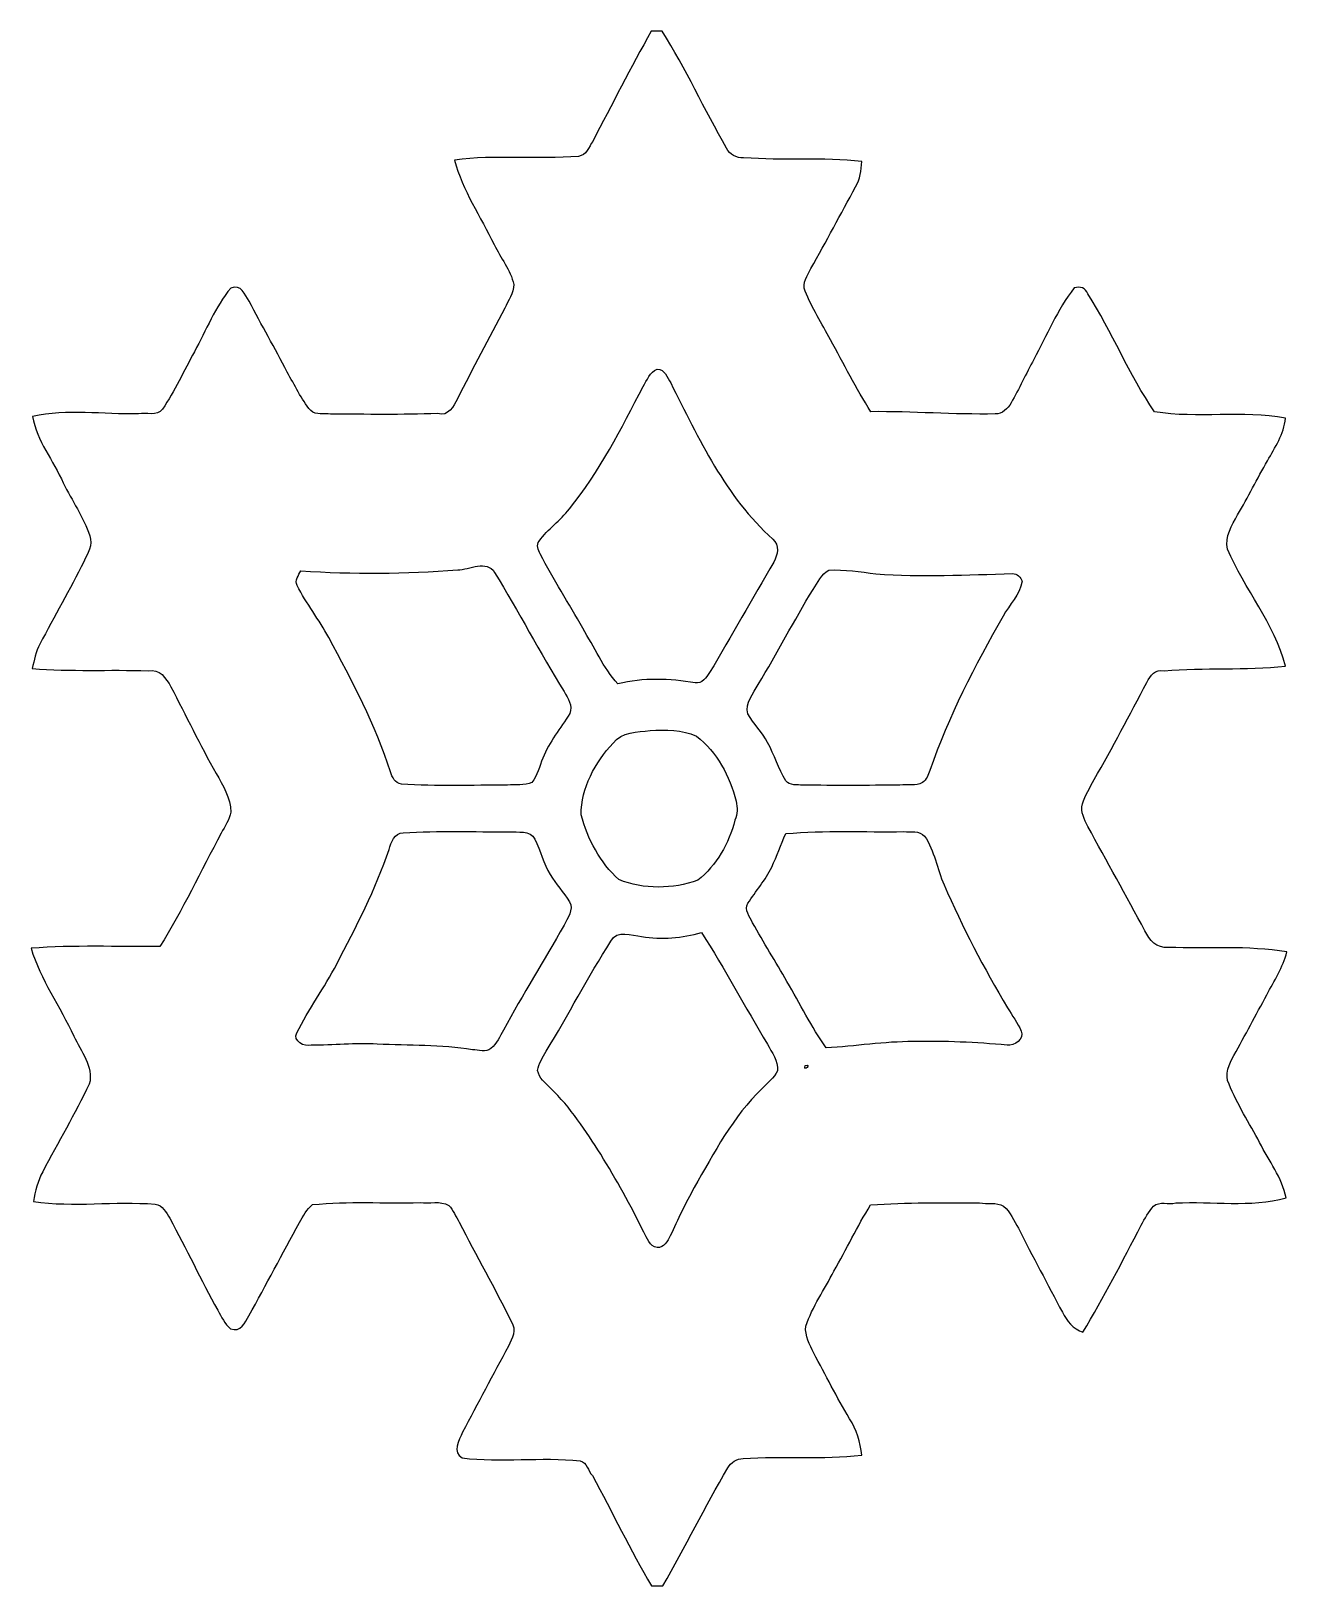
# Model space of a CAD drawing. Header units: centimetres. Extents: x -11.4 to 11.4, y -14.1 to 14.1.
import ezdxf

# ---------------------------------------------------------------- set-up
doc = ezdxf.new("R2010")
doc.units = ezdxf.units.CM
doc.header["$MEASUREMENT"] = 0
doc.layers.add('Camada 1', color=7, linetype='Continuous')

msp = doc.modelspace()

# ---------------------------------------------------------------- linework, layer by layer
at = {"layer": 'Camada 1', "color": 151}
for points, knots in [([(-0.13935, 14.11111), (-0.13935, 14.11111), (0.05539, 14.11111), (0.05539, 14.11111), (0.05539, 14.11111), (0.49177, 13.42919), (0.82162, 12.68483), (1.22661, 11.98457), (1.22661, 11.98457), (1.2887, 11.8745), (1.40476, 11.80042), (1.53741, 11.81206), (1.53741, 11.81206), (2.25143, 11.7535), (2.97215, 11.83111), (3.68406, 11.74256), (3.68406, 11.74256), (3.66783, 11.58628), (3.65337, 11.42294), (3.56941, 11.28571), (3.56941, 11.28571), (3.30306, 10.78865), (3.03565, 10.29159), (2.75696, 9.80087), (2.75696, 9.80087), (2.69804, 9.67634), (2.5908, 9.53664), (2.6543, 9.39341), (2.6543, 9.39341), (2.77707, 9.08367), (2.96086, 8.80392), (3.11291, 8.50865), (3.11291, 8.50865), (3.35703, 8.07261), (3.57434, 7.6207), (3.84881, 7.20266), (3.84881, 7.20266), (4.60128, 7.21007), (5.35305, 7.14587), (6.10517, 7.1628), (6.10517, 7.1628), (6.23429, 7.15998), (6.33448, 7.25629), (6.39374, 7.36177), (6.39374, 7.36177), (6.54191, 7.61894), (6.66362, 7.89058), (6.80649, 8.15058), (6.80649, 8.15058), (7.04532, 8.5859), (7.23194, 9.05439), (7.53992, 9.4488), (7.53992, 9.4488), (7.65104, 9.48937), (7.74453, 9.44104), (7.78757, 9.34332), (7.78757, 9.34332), (8.22925, 8.65152), (8.53052, 7.874), (9.00007, 7.20196), (9.00007, 7.20196), (9.78217, 7.06896), (10.59497, 7.23547), (11.37744, 7.08342), (11.37744, 7.08342), (11.34957, 6.79591), (11.18447, 6.55602), (11.04935, 6.31049), (11.04935, 6.31049), (10.86344, 5.98629), (10.69834, 5.65115), (10.50643, 5.33082), (10.50643, 5.33082), (10.39954, 5.14315), (10.27642, 4.9343), (10.32228, 4.70888), (10.32228, 4.70888), (10.62884, 3.97933), (11.17917, 3.35915), (11.37673, 2.58304), (11.37673, 2.58304), (10.64436, 2.50331), (9.90565, 2.56258), (9.17293, 2.49943), (9.17293, 2.49943), (9.00994, 2.54317), (8.92069, 2.40489), (8.85825, 2.28917), (8.85825, 2.28917), (8.54745, 1.69792), (8.23595, 1.10666), (7.90328, 0.5274), (7.90328, 0.5274), (7.82461, 0.38312), (7.74065, 0.23918), (7.68809, 0.08255), (7.68809, 0.08255), (7.65316, -0.06456), (7.72266, -0.20038), (7.78722, -0.32561), (7.78722, -0.32561), (8.13153, -0.95779), (8.48536, -1.58503), (8.82262, -2.22144), (8.82262, -2.22144), (8.90623, -2.38972), (9.0364, -2.54212), (9.24842, -2.5206), (9.24842, -2.5206), (9.96562, -2.54635), (10.68987, -2.48426), (11.40213, -2.60456), (11.40213, -2.60456), (11.3284, -2.88396), (11.17177, -3.12843), (11.03736, -3.38102), (11.03736, -3.38102), (10.84015, -3.74862), (10.64119, -4.11515), (10.44116, -4.48134), (10.44116, -4.48134), (10.35897, -4.63409), (10.26195, -4.82917), (10.35085, -5.00168), (10.35085, -5.00168), (10.50396, -5.37175), (10.71915, -5.71147), (10.90683, -6.0646), (10.90683, -6.0646), (11.07757, -6.3941), (11.31111, -6.69819), (11.38837, -7.06931), (11.38837, -7.06931), (10.73609, -7.24394), (10.04746, -7.12682), (9.38212, -7.15998), (9.38212, -7.15998), (9.25654, -7.19102), (9.08826, -7.1247), (8.98137, -7.21677), (8.98137, -7.21677), (8.89247, -7.32225), (8.8205, -7.44114), (8.757, -7.56355), (8.757, -7.56355), (8.41304, -8.2169), (8.07967, -8.87659), (7.69585, -9.50807), (7.69585, -9.50807), (7.52369, -9.44457), (7.4041, -9.3031), (7.32437, -9.14435), (7.32437, -9.14435), (7.05802, -8.63635), (6.78639, -8.13117), (6.52709, -7.61965), (6.52709, -7.61965), (6.44737, -7.481), (6.38351, -7.32331), (6.25792, -7.21854), (6.25792, -7.21854), (6.12881, -7.14163), (5.963, -7.18079), (5.8226, -7.15962), (5.8226, -7.15962), (5.1622, -7.1508), (4.50109, -7.15151), (3.84175, -7.19702), (3.84175, -7.19702), (3.59974, -7.58578), (3.40501, -8.001), (3.17712, -8.39823), (3.17712, -8.39823), (3.0039, -8.72913), (2.788, -9.04205), (2.66453, -9.39694), (2.66453, -9.39694), (2.64724, -9.57298), (2.73756, -9.73173), (2.81093, -9.88554), (2.81093, -9.88554), (3.02542, -10.28347), (3.22933, -10.68705), (3.4604, -11.07581), (3.4604, -11.07581), (3.59092, -11.27478), (3.65619, -11.50408), (3.68124, -11.73974), (3.68124, -11.73974), (2.9658, -11.81523), (2.24508, -11.7542), (1.52823, -11.79724), (1.52823, -11.79724), (1.41323, -11.80571), (1.30598, -11.8685), (1.24919, -11.9701), (1.24919, -11.9701), (0.83855, -12.67354), (0.47837, -13.40555), (0.07056, -14.11111), (0.07056, -14.11111), (0.07056, -14.11111), (-0.13511, -14.11111), (-0.13511, -14.11111), (-0.13511, -14.11111), (-0.52035, -13.45953), (-0.84526, -12.77267), (-1.21003, -12.1091), (-1.21003, -12.1091), (-1.28517, -12.02514), (-1.30669, -11.86709), (-1.43298, -11.84275), (-1.43298, -11.84275), (-2.14277, -11.76161), (-2.86385, -11.87909), (-3.57117, -11.78736), (-3.57117, -11.78736), (-3.75779, -11.69529), (-3.62832, -11.45963), (-3.56588, -11.32346), (-3.56588, -11.32346), (-3.29212, -10.79888), (-3.01131, -10.27818), (-2.73156, -9.75677), (-2.73156, -9.75677), (-2.66453, -9.62237), (-2.58092, -9.45762), (-2.68076, -9.31545), (-2.68076, -9.31545), (-2.98097, -8.70585), (-3.31823, -8.11565), (-3.62656, -7.51029), (-3.62656, -7.51029), (-3.68653, -7.40586), (-3.73697, -7.29297), (-3.81741, -7.20372), (-3.81741, -7.20372), (-3.97298, -7.11517), (-4.16983, -7.17479), (-4.33881, -7.15363), (-4.33881, -7.15363), (-4.98828, -7.17091), (-5.64268, -7.12188), (-6.28897, -7.19067), (-6.28897, -7.19067), (-6.39868, -7.26899), (-6.45689, -7.40304), (-6.52851, -7.51558), (-6.52851, -7.51558), (-6.83648, -8.07826), (-7.13493, -8.64588), (-7.44502, -9.20715), (-7.44502, -9.20715), (-7.52157, -9.3225), (-7.58966, -9.51759), (-7.77769, -9.44351), (-7.77769, -9.44351), (-7.8867, -9.35672), (-7.94244, -9.22373), (-8.01335, -9.10837), (-8.01335, -9.10837), (-8.30933, -8.55451), (-8.58873, -7.99183), (-8.88365, -7.43761), (-8.88365, -7.43761), (-8.94609, -7.33284), (-9.01418, -7.19984), (-9.14859, -7.1822), (-9.14859, -7.1822), (-9.88413, -7.12152), (-10.62672, -7.24359), (-11.35944, -7.13246), (-11.35944, -7.13246), (-11.32311, -6.9469), (-11.28219, -6.75957), (-11.19046, -6.59271), (-11.19046, -6.59271), (-10.91036, -6.06143), (-10.60556, -5.54249), (-10.34415, -5.00204), (-10.34415, -5.00204), (-10.25631, -4.68066), (-10.5029, -4.40725), (-10.6239, -4.13103), (-10.6239, -4.13103), (-10.87579, -3.59657), (-11.2275, -3.10656), (-11.40142, -2.53753), (-11.40142, -2.53753), (-10.62425, -2.47721), (-9.8432, -2.51107), (-9.06462, -2.50578), (-9.06462, -2.50578), (-8.65011, -1.84326), (-8.31709, -1.13489), (-7.94844, -0.44662), (-7.94844, -0.44662), (-7.88494, -0.3235), (-7.79992, -0.20532), (-7.77628, -0.06632), (-7.77628, -0.06632), (-7.7724, 0.19473), (-7.92339, 0.41592), (-8.04016, 0.63676), (-8.04016, 0.63676), (-8.33296, 1.15111), (-8.58767, 1.68592), (-8.86354, 2.20909), (-8.86354, 2.20909), (-8.94891, 2.36185), (-9.06533, 2.54811), (-9.27629, 2.49802), (-9.27629, 2.49802), (-9.97761, 2.52554), (-10.68105, 2.48144), (-11.38167, 2.53965), (-11.38167, 2.53965), (-11.34357, 2.69064), (-11.3157, 2.84656), (-11.24126, 2.98521), (-11.24126, 2.98521), (-10.97915, 3.4858), (-10.69763, 3.97616), (-10.44257, 4.48028), (-10.44257, 4.48028), (-10.37943, 4.62774), (-10.27254, 4.78049), (-10.33674, 4.94947), (-10.33674, 4.94947), (-10.44716, 5.29237), (-10.66059, 5.58659), (-10.81652, 5.90867), (-10.81652, 5.90867), (-10.99644, 6.31331), (-11.29665, 6.67173), (-11.37567, 7.11694), (-11.37567, 7.11694), (-10.7442, 7.2517), (-10.09227, 7.15292), (-9.45303, 7.1628), (-9.45303, 7.1628), (-9.31757, 7.19243), (-9.11401, 7.11341), (-9.01629, 7.24747), (-9.01629, 7.24747), (-8.7944, 7.57908), (-8.62365, 7.94138), (-8.43421, 8.29204), (-8.43421, 8.29204), (-8.22395, 8.68151), (-8.05921, 9.10061), (-7.77734, 9.44739), (-7.77734, 9.44739), (-7.58684, 9.52112), (-7.51664, 9.32991), (-7.44326, 9.2082), (-7.44326, 9.2082), (-7.21677, 8.77676), (-6.9723, 8.35519), (-6.7504, 7.92127), (-6.7504, 7.92127), (-6.61529, 7.6842), (-6.49817, 7.43373), (-6.32425, 7.22136), (-6.32425, 7.22136), (-6.22547, 7.13881), (-6.07836, 7.17232), (-5.96371, 7.15715), (-5.96371, 7.15715), (-5.31636, 7.15751), (-4.66831, 7.14445), (-4.02131, 7.16809), (-4.02131, 7.16809), (-3.82164, 7.11059), (-3.72957, 7.29897), (-3.66007, 7.43691), (-3.66007, 7.43691), (-3.37961, 7.98759), (-3.09598, 8.53687), (-2.79964, 9.07944), (-2.79964, 9.07944), (-2.73826, 9.21949), (-2.63842, 9.35567), (-2.63525, 9.51265), (-2.63525, 9.51265), (-2.69416, 9.77829), (-2.87867, 9.99278), (-2.99261, 10.23585), (-2.99261, 10.23585), (-3.24062, 10.74279), (-3.56447, 11.21833), (-3.71334, 11.76867), (-3.71334, 11.76867), (-2.96686, 11.87379), (-2.20945, 11.7729), (-1.46085, 11.83746), (-1.46085, 11.83746), (-1.32151, 11.85545), (-1.27035, 12.00573), (-1.20403, 12.1091), (-1.20403, 12.1091), (-0.85231, 12.77796), (-0.50976, 13.45212), (-0.13935, 14.11111), (-0.13935, 14.11111), (-0.13935, 14.11111), (-0.13935, 14.11111), (-0.13935, 14.11111)], [0, 0, 0, 0, 0.00970874, 0.00970874, 0.00970874, 0.00970874, 0.01941748, 0.01941748, 0.01941748, 0.01941748, 0.02912621, 0.02912621, 0.02912621, 0.02912621, 0.03883495, 0.03883495, 0.03883495, 0.03883495, 0.04854369, 0.04854369, 0.04854369, 0.04854369, 0.05825243, 0.05825243, 0.05825243, 0.05825243, 0.06796117, 0.06796117, 0.06796117, 0.06796117, 0.0776699, 0.0776699, 0.0776699, 0.0776699, 0.08737864, 0.08737864, 0.08737864, 0.08737864, 0.09708738, 0.09708738, 0.09708738, 0.09708738, 0.10679612, 0.10679612, 0.10679612, 0.10679612, 0.11650485, 0.11650485, 0.11650485, 0.11650485, 0.12621359, 0.12621359, 0.12621359, 0.12621359, 0.13592233, 0.13592233, 0.13592233, 0.13592233, 0.14563107, 0.14563107, 0.14563107, 0.14563107, 0.15533981, 0.15533981, 0.15533981, 0.15533981, 0.16504854, 0.16504854, 0.16504854, 0.16504854, 0.17475728, 0.17475728, 0.17475728, 0.17475728, 0.18446602, 0.18446602, 0.18446602, 0.18446602, 0.19417476, 0.19417476, 0.19417476, 0.19417476, 0.2038835, 0.2038835, 0.2038835, 0.2038835, 0.21359223, 0.21359223, 0.21359223, 0.21359223, 0.22330097, 0.22330097, 0.22330097, 0.22330097, 0.23300971, 0.23300971, 0.23300971, 0.23300971, 0.24271845, 0.24271845, 0.24271845, 0.24271845, 0.25242718, 0.25242718, 0.25242718, 0.25242718, 0.26213592, 0.26213592, 0.26213592, 0.26213592, 0.27184466, 0.27184466, 0.27184466, 0.27184466, 0.2815534, 0.2815534, 0.2815534, 0.2815534, 0.29126214, 0.29126214, 0.29126214, 0.29126214, 0.30097087, 0.30097087, 0.30097087, 0.30097087, 0.31067961, 0.31067961, 0.31067961, 0.31067961, 0.32038835, 0.32038835, 0.32038835, 0.32038835, 0.33009709, 0.33009709, 0.33009709, 0.33009709, 0.33980583, 0.33980583, 0.33980583, 0.33980583, 0.34951456, 0.34951456, 0.34951456, 0.34951456, 0.3592233, 0.3592233, 0.3592233, 0.3592233, 0.36893204, 0.36893204, 0.36893204, 0.36893204, 0.37864078, 0.37864078, 0.37864078, 0.37864078, 0.38834951, 0.38834951, 0.38834951, 0.38834951, 0.39805825, 0.39805825, 0.39805825, 0.39805825, 0.40776699, 0.40776699, 0.40776699, 0.40776699, 0.41747573, 0.41747573, 0.41747573, 0.41747573, 0.42718447, 0.42718447, 0.42718447, 0.42718447, 0.4368932, 0.4368932, 0.4368932, 0.4368932, 0.44660194, 0.44660194, 0.44660194, 0.44660194, 0.45631068, 0.45631068, 0.45631068, 0.45631068, 0.46601942, 0.46601942, 0.46601942, 0.46601942, 0.47572816, 0.47572816, 0.47572816, 0.47572816, 0.48543689, 0.48543689, 0.48543689, 0.48543689, 0.49514563, 0.49514563, 0.49514563, 0.49514563, 0.50485437, 0.50485437, 0.50485437, 0.50485437, 0.51456311, 0.51456311, 0.51456311, 0.51456311, 0.52427184, 0.52427184, 0.52427184, 0.52427184, 0.53398058, 0.53398058, 0.53398058, 0.53398058, 0.54368932, 0.54368932, 0.54368932, 0.54368932, 0.55339806, 0.55339806, 0.55339806, 0.55339806, 0.5631068, 0.5631068, 0.5631068, 0.5631068, 0.57281553, 0.57281553, 0.57281553, 0.57281553, 0.58252427, 0.58252427, 0.58252427, 0.58252427, 0.59223301, 0.59223301, 0.59223301, 0.59223301, 0.60194175, 0.60194175, 0.60194175, 0.60194175, 0.61165049, 0.61165049, 0.61165049, 0.61165049, 0.62135922, 0.62135922, 0.62135922, 0.62135922, 0.63106796, 0.63106796, 0.63106796, 0.63106796, 0.6407767, 0.6407767, 0.6407767, 0.6407767, 0.65048544, 0.65048544, 0.65048544, 0.65048544, 0.66019417, 0.66019417, 0.66019417, 0.66019417, 0.66990291, 0.66990291, 0.66990291, 0.66990291, 0.67961165, 0.67961165, 0.67961165, 0.67961165, 0.68932039, 0.68932039, 0.68932039, 0.68932039, 0.69902913, 0.69902913, 0.69902913, 0.69902913, 0.70873786, 0.70873786, 0.70873786, 0.70873786, 0.7184466, 0.7184466, 0.7184466, 0.7184466, 0.72815534, 0.72815534, 0.72815534, 0.72815534, 0.73786408, 0.73786408, 0.73786408, 0.73786408, 0.74757282, 0.74757282, 0.74757282, 0.74757282, 0.75728155, 0.75728155, 0.75728155, 0.75728155, 0.76699029, 0.76699029, 0.76699029, 0.76699029, 0.77669903, 0.77669903, 0.77669903, 0.77669903, 0.78640777, 0.78640777, 0.78640777, 0.78640777, 0.7961165, 0.7961165, 0.7961165, 0.7961165, 0.80582524, 0.80582524, 0.80582524, 0.80582524, 0.81553398, 0.81553398, 0.81553398, 0.81553398, 0.82524272, 0.82524272, 0.82524272, 0.82524272, 0.83495146, 0.83495146, 0.83495146, 0.83495146, 0.84466019, 0.84466019, 0.84466019, 0.84466019, 0.85436893, 0.85436893, 0.85436893, 0.85436893, 0.86407767, 0.86407767, 0.86407767, 0.86407767, 0.87378641, 0.87378641, 0.87378641, 0.87378641, 0.88349515, 0.88349515, 0.88349515, 0.88349515, 0.89320388, 0.89320388, 0.89320388, 0.89320388, 0.90291262, 0.90291262, 0.90291262, 0.90291262, 0.91262136, 0.91262136, 0.91262136, 0.91262136, 0.9223301, 0.9223301, 0.9223301, 0.9223301, 0.93203883, 0.93203883, 0.93203883, 0.93203883, 0.94174757, 0.94174757, 0.94174757, 0.94174757, 0.95145631, 0.95145631, 0.95145631, 0.95145631, 0.96116505, 0.96116505, 0.96116505, 0.96116505, 0.97087379, 0.97087379, 0.97087379, 0.97087379, 0.98058252, 0.98058252, 0.98058252, 0.98058252, 1, 1, 1, 1]), ([(-0.28787, 7.66233), (-0.68333, 6.89292), (-1.08056, 6.11329), (-1.62701, 5.43772), (-1.62701, 5.43772), (-1.78999, 5.22499), (-2.02001, 5.0733), (-2.17311, 4.85352), (-2.17311, 4.85352), (-2.23414, 4.78226), (-2.19287, 4.6923), (-2.15653, 4.62068), (-2.15653, 4.62068), (-1.92123, 4.15854), (-1.63477, 3.72498), (-1.38571, 3.2706), (-1.38571, 3.2706), (-1.17228, 2.9337), (-1.01847, 2.55693), (-0.74507, 2.2606), (-0.74507, 2.2606), (-0.28469, 2.37666), (0.19403, 2.35938), (0.65864, 2.28106), (0.65864, 2.28106), (0.77929, 2.25884), (0.85866, 2.38196), (0.91969, 2.46697), (0.91969, 2.46697), (1.31304, 3.13337), (1.69474, 3.80682), (2.08668, 4.47428), (2.08668, 4.47428), (2.15724, 4.59916), (2.18934, 4.78614), (2.06763, 4.88915), (2.06763, 4.88915), (1.20967, 5.65432), (0.71931, 6.71865), (0.21272, 7.72689), (0.21272, 7.72689), (0.15275, 7.8232), (0.10477, 7.97595), (-0.03281, 7.97348), (-0.03281, 7.97348), (-0.16863, 7.92656), (-0.21414, 7.77064), (-0.28787, 7.66233), (-0.28787, 7.66233), (-0.28787, 7.66233), (-0.28787, 7.66233), (-0.28787, 7.66233)], [0, 0, 0, 0, 0.07142857, 0.07142857, 0.07142857, 0.07142857, 0.14285714, 0.14285714, 0.14285714, 0.14285714, 0.21428571, 0.21428571, 0.21428571, 0.21428571, 0.28571429, 0.28571429, 0.28571429, 0.28571429, 0.35714286, 0.35714286, 0.35714286, 0.35714286, 0.42857143, 0.42857143, 0.42857143, 0.42857143, 0.5, 0.5, 0.5, 0.5, 0.57142857, 0.57142857, 0.57142857, 0.57142857, 0.64285714, 0.64285714, 0.64285714, 0.64285714, 0.71428571, 0.71428571, 0.71428571, 0.71428571, 0.78571429, 0.78571429, 0.78571429, 0.78571429, 0.85714286, 0.85714286, 0.85714286, 0.85714286, 1, 1, 1, 1]), ([(-3.65548, 4.33105), (-4.60304, 4.25944), (-5.55625, 4.24991), (-6.50487, 4.31518), (-6.50487, 4.31518), (-6.53874, 4.23157), (-6.62164, 4.14161), (-6.57225, 4.04777), (-6.57225, 4.04777), (-6.40045, 3.72075), (-6.17079, 3.42759), (-5.99757, 3.10092), (-5.99757, 3.10092), (-5.57495, 2.31281), (-5.1435, 1.52047), (-4.87645, 0.66322), (-4.87645, 0.66322), (-4.84576, 0.56727), (-4.78861, 0.45791), (-4.67819, 0.44132), (-4.67819, 0.44132), (-4.03684, 0.39899), (-3.39302, 0.42616), (-2.75061, 0.42263), (-2.75061, 0.42263), (-2.60526, 0.43991), (-2.4451, 0.40957), (-2.30717, 0.47166), (-2.30717, 0.47166), (-2.2031, 0.59831), (-2.17452, 0.76729), (-2.10644, 0.91334), (-2.10644, 0.91334), (-1.99637, 1.21285), (-1.78647, 1.45662), (-1.61925, 1.72332), (-1.61925, 1.72332), (-1.56422, 1.86584), (-1.65171, 2.00378), (-1.72226, 2.1209), (-1.72226, 2.1209), (-2.16182, 2.83069), (-2.54882, 3.57152), (-2.98379, 4.28378), (-2.98379, 4.28378), (-3.12702, 4.52332), (-3.44241, 4.33423), (-3.65548, 4.33105), (-3.65548, 4.33105), (-3.65548, 4.33105), (-3.65548, 4.33105), (-3.65548, 4.33105)], [0, 0, 0, 0, 0.07142857, 0.07142857, 0.07142857, 0.07142857, 0.14285714, 0.14285714, 0.14285714, 0.14285714, 0.21428571, 0.21428571, 0.21428571, 0.21428571, 0.28571429, 0.28571429, 0.28571429, 0.28571429, 0.35714286, 0.35714286, 0.35714286, 0.35714286, 0.42857143, 0.42857143, 0.42857143, 0.42857143, 0.5, 0.5, 0.5, 0.5, 0.57142857, 0.57142857, 0.57142857, 0.57142857, 0.64285714, 0.64285714, 0.64285714, 0.64285714, 0.71428571, 0.71428571, 0.71428571, 0.71428571, 0.78571429, 0.78571429, 0.78571429, 0.78571429, 0.85714286, 0.85714286, 0.85714286, 0.85714286, 1, 1, 1, 1]), ([(3.08151, 4.32858), (2.9464, 4.25238), (2.88713, 4.09469), (2.79682, 3.97616), (2.79682, 3.97616), (2.45322, 3.40854), (2.14701, 2.8194), (1.80164, 2.25284), (1.80164, 2.25284), (1.71909, 2.08456), (1.55716, 1.92123), (1.61325, 1.71591), (1.61325, 1.71591), (1.71662, 1.53282), (1.88207, 1.39065), (1.97062, 1.19697), (1.97062, 1.19697), (2.10079, 0.97508), (2.16182, 0.71931), (2.3047, 0.50412), (2.3047, 0.50412), (2.37102, 0.40922), (2.51389, 0.43286), (2.60914, 0.42404), (2.60914, 0.42404), (3.19793, 0.41592), (3.78672, 0.42016), (4.3755, 0.42227), (4.3755, 0.42227), (4.50709, 0.44697), (4.66443, 0.39687), (4.78649, 0.47025), (4.78649, 0.47025), (4.85704, 0.52387), (4.88879, 0.61136), (4.9209, 0.69074), (4.9209, 0.69074), (5.25216, 1.67181), (5.73617, 2.59256), (6.24946, 3.48897), (6.24946, 3.48897), (6.36305, 3.70099), (6.54897, 3.88302), (6.59694, 4.12468), (6.59694, 4.12468), (6.56625, 4.19382), (6.50381, 4.26791), (6.42091, 4.26261), (6.42091, 4.26261), (5.59435, 4.24497), (4.76567, 4.19488), (3.94017, 4.2612), (3.94017, 4.2612), (3.65513, 4.29542), (3.36938, 4.34164), (3.08151, 4.32858), (3.08151, 4.32858), (3.08151, 4.32858), (3.08151, 4.32858), (3.08151, 4.32858)], [0, 0, 0, 0, 0.0625, 0.0625, 0.0625, 0.0625, 0.125, 0.125, 0.125, 0.125, 0.1875, 0.1875, 0.1875, 0.1875, 0.25, 0.25, 0.25, 0.25, 0.3125, 0.3125, 0.3125, 0.3125, 0.375, 0.375, 0.375, 0.375, 0.4375, 0.4375, 0.4375, 0.4375, 0.5, 0.5, 0.5, 0.5, 0.5625, 0.5625, 0.5625, 0.5625, 0.625, 0.625, 0.625, 0.625, 0.6875, 0.6875, 0.6875, 0.6875, 0.75, 0.75, 0.75, 0.75, 0.8125, 0.8125, 0.8125, 0.8125, 0.875, 0.875, 0.875, 0.875, 1, 1, 1, 1]), ([(-0.15981, 1.41746), (-0.39441, 1.38148), (-0.67381, 1.39347), (-0.83432, 1.18816), (-0.83432, 1.18816), (-1.15641, 0.83467), (-1.41852, 0.37253), (-1.41217, -0.11359), (-1.41217, -0.11359), (-1.29716, -0.55562), (-1.06962, -0.98319), (-0.72778, -1.29046), (-0.72778, -1.29046), (-0.2734, -1.47285), (0.248, -1.46473), (0.7052, -1.30316), (0.7052, -1.30316), (1.04493, -1.03258), (1.26859, -0.63041), (1.37901, -0.21272), (1.37901, -0.21272), (1.43157, -0.10336), (1.42487, 0.01764), (1.40123, 0.13194), (1.40123, 0.13194), (1.28693, 0.58455), (1.05481, 1.02517), (0.67945, 1.31233), (0.67945, 1.31233), (0.42192, 1.43581), (0.11818, 1.42769), (-0.15981, 1.41746), (-0.15981, 1.41746), (-0.15981, 1.41746), (-0.15981, 1.41746), (-0.15981, 1.41746)], [0, 0, 0, 0, 0.1, 0.1, 0.1, 0.1, 0.2, 0.2, 0.2, 0.2, 0.3, 0.3, 0.3, 0.3, 0.4, 0.4, 0.4, 0.4, 0.5, 0.5, 0.5, 0.5, 0.6, 0.6, 0.6, 0.6, 0.7, 0.7, 0.7, 0.7, 0.8, 0.8, 0.8, 0.8, 1, 1, 1, 1]), ([(-4.64256, -0.44097), (-4.80342, -0.44062), (-4.86375, -0.61666), (-4.90008, -0.74224), (-4.90008, -0.74224), (-5.14703, -1.46685), (-5.49945, -2.14842), (-5.85223, -2.8261), (-5.85223, -2.8261), (-6.0766, -3.25155), (-6.3627, -3.64314), (-6.57648, -4.07388), (-6.57648, -4.07388), (-6.65621, -4.2231), (-6.43361, -4.33176), (-6.31366, -4.29648), (-6.31366, -4.29648), (-5.91397, -4.29789), (-5.51497, -4.2545), (-5.11492, -4.27567), (-5.11492, -4.27567), (-4.53884, -4.30847), (-3.95746, -4.28237), (-3.38631, -4.37832), (-3.38631, -4.37832), (-3.27589, -4.38221), (-3.14607, -4.43054), (-3.05047, -4.35786), (-3.05047, -4.35786), (-2.94781, -4.26649), (-2.88784, -4.13914), (-2.82116, -4.02167), (-2.82116, -4.02167), (-2.47474, -3.37644), (-2.08492, -2.7559), (-1.72367, -2.11949), (-1.72367, -2.11949), (-1.66335, -1.98649), (-1.54305, -1.84573), (-1.62525, -1.69263), (-1.62525, -1.69263), (-1.73073, -1.52047), (-1.8736, -1.37477), (-1.97344, -1.19874), (-1.97344, -1.19874), (-2.10397, -1.00259), (-2.14595, -0.76447), (-2.2539, -0.55739), (-2.2539, -0.55739), (-2.33398, -0.38911), (-2.57034, -0.43744), (-2.71568, -0.42086), (-2.71568, -0.42086), (-3.35774, -0.42721), (-4.00156, -0.3997), (-4.64256, -0.44097), (-4.64256, -0.44097), (-4.64256, -0.44097), (-4.64256, -0.44097), (-4.64256, -0.44097)], [0, 0, 0, 0, 0.0625, 0.0625, 0.0625, 0.0625, 0.125, 0.125, 0.125, 0.125, 0.1875, 0.1875, 0.1875, 0.1875, 0.25, 0.25, 0.25, 0.25, 0.3125, 0.3125, 0.3125, 0.3125, 0.375, 0.375, 0.375, 0.375, 0.4375, 0.4375, 0.4375, 0.4375, 0.5, 0.5, 0.5, 0.5, 0.5625, 0.5625, 0.5625, 0.5625, 0.625, 0.625, 0.625, 0.625, 0.6875, 0.6875, 0.6875, 0.6875, 0.75, 0.75, 0.75, 0.75, 0.8125, 0.8125, 0.8125, 0.8125, 0.875, 0.875, 0.875, 0.875, 1, 1, 1, 1]), ([(2.30082, -0.45579), (2.21721, -0.65864), (2.13924, -0.8636), (2.04893, -1.06327), (2.04893, -1.06327), (1.93287, -1.30034), (1.75719, -1.50001), (1.61502, -1.7205), (1.61502, -1.7205), (1.53811, -1.84009), (1.65664, -1.96532), (1.69968, -2.07433), (1.69968, -2.07433), (1.90077, -2.43417), (2.11737, -2.78589), (2.32445, -3.14254), (2.32445, -3.14254), (2.55976, -3.54365), (2.76895, -3.96134), (3.03495, -4.34375), (3.03495, -4.34375), (3.56447, -4.31694), (4.09011, -4.22945), (4.62104, -4.23122), (4.62104, -4.23122), (5.18866, -4.21746), (5.75592, -4.24427), (6.32107, -4.29436), (6.32107, -4.29436), (6.45125, -4.30847), (6.6488, -4.1843), (6.57507, -4.03931), (6.57507, -4.03931), (6.51122, -3.88973), (6.41279, -3.75814), (6.3306, -3.61879), (6.3306, -3.61879), (5.89633, -2.90089), (5.51251, -2.15265), (5.17631, -1.38395), (5.17631, -1.38395), (5.04437, -1.09537), (5.00697, -0.76729), (4.82318, -0.50341), (4.82318, -0.50341), (4.73322, -0.39546), (4.56389, -0.43109), (4.44606, -0.41981), (4.44606, -0.41981), (3.73133, -0.43039), (3.01343, -0.39441), (2.30082, -0.45579), (2.30082, -0.45579), (2.30082, -0.45579), (2.30082, -0.45579), (2.30082, -0.45579)], [0, 0, 0, 0, 0.06666667, 0.06666667, 0.06666667, 0.06666667, 0.13333333, 0.13333333, 0.13333333, 0.13333333, 0.2, 0.2, 0.2, 0.2, 0.26666667, 0.26666667, 0.26666667, 0.26666667, 0.33333333, 0.33333333, 0.33333333, 0.33333333, 0.4, 0.4, 0.4, 0.4, 0.46666667, 0.46666667, 0.46666667, 0.46666667, 0.53333333, 0.53333333, 0.53333333, 0.53333333, 0.6, 0.6, 0.6, 0.6, 0.66666667, 0.66666667, 0.66666667, 0.66666667, 0.73333333, 0.73333333, 0.73333333, 0.73333333, 0.8, 0.8, 0.8, 0.8, 0.86666667, 0.86666667, 0.86666667, 0.86666667, 1, 1, 1, 1]), ([(-0.87242, -2.40524), (-1.28799, -3.05858), (-1.64606, -3.7465), (-2.04929, -4.40725), (-2.04929, -4.40725), (-2.10397, -4.52014), (-2.19075, -4.62703), (-2.2031, -4.7558), (-2.2031, -4.7558), (-2.18052, -4.89303), (-2.06057, -4.98052), (-1.97062, -5.07541), (-1.97062, -5.07541), (-1.60337, -5.42466), (-1.33209, -5.85576), (-1.05692, -6.27733), (-1.05692, -6.27733), (-0.77717, -6.73594), (-0.51117, -7.20407), (-0.27799, -7.68844), (-0.27799, -7.68844), (-0.2159, -7.79251), (-0.1718, -7.94879), (-0.0321, -7.97031), (-0.0321, -7.97031), (0.08855, -7.97384), (0.15699, -7.85248), (0.20532, -7.75935), (0.20532, -7.75935), (0.33972, -7.4616), (0.48295, -7.16774), (0.63994, -6.88128), (0.63994, -6.88128), (0.99977, -6.25052), (1.34197, -5.59117), (1.87396, -5.08423), (1.87396, -5.08423), (1.9685, -4.97911), (2.09127, -4.89021), (2.15265, -4.75968), (2.15265, -4.75968), (2.16676, -4.57588), (2.04823, -4.42877), (1.96956, -4.27637), (1.96956, -4.27637), (1.56457, -3.60539), (1.19768, -2.91112), (0.7747, -2.25072), (0.7747, -2.25072), (0.42051, -2.34809), (0.04939, -2.38972), (-0.31538, -2.32304), (-0.31538, -2.32304), (-0.49283, -2.30858), (-0.76129, -2.19216), (-0.87242, -2.40524), (-0.87242, -2.40524), (-0.87242, -2.40524), (-0.87242, -2.40524), (-0.87242, -2.40524)], [0, 0, 0, 0, 0.0625, 0.0625, 0.0625, 0.0625, 0.125, 0.125, 0.125, 0.125, 0.1875, 0.1875, 0.1875, 0.1875, 0.25, 0.25, 0.25, 0.25, 0.3125, 0.3125, 0.3125, 0.3125, 0.375, 0.375, 0.375, 0.375, 0.4375, 0.4375, 0.4375, 0.4375, 0.5, 0.5, 0.5, 0.5, 0.5625, 0.5625, 0.5625, 0.5625, 0.625, 0.625, 0.625, 0.625, 0.6875, 0.6875, 0.6875, 0.6875, 0.75, 0.75, 0.75, 0.75, 0.8125, 0.8125, 0.8125, 0.8125, 0.875, 0.875, 0.875, 0.875, 1, 1, 1, 1])]:
    msp.add_open_spline(points, degree=3, knots=knots, dxfattribs=at)
msp.add_open_spline([(2.65148, -4.66231), (2.61902, -4.80342), (2.79259, -4.62986), (2.65148, -4.66231)], degree=3, dxfattribs=at)

doc.saveas('drawing.dxf')
